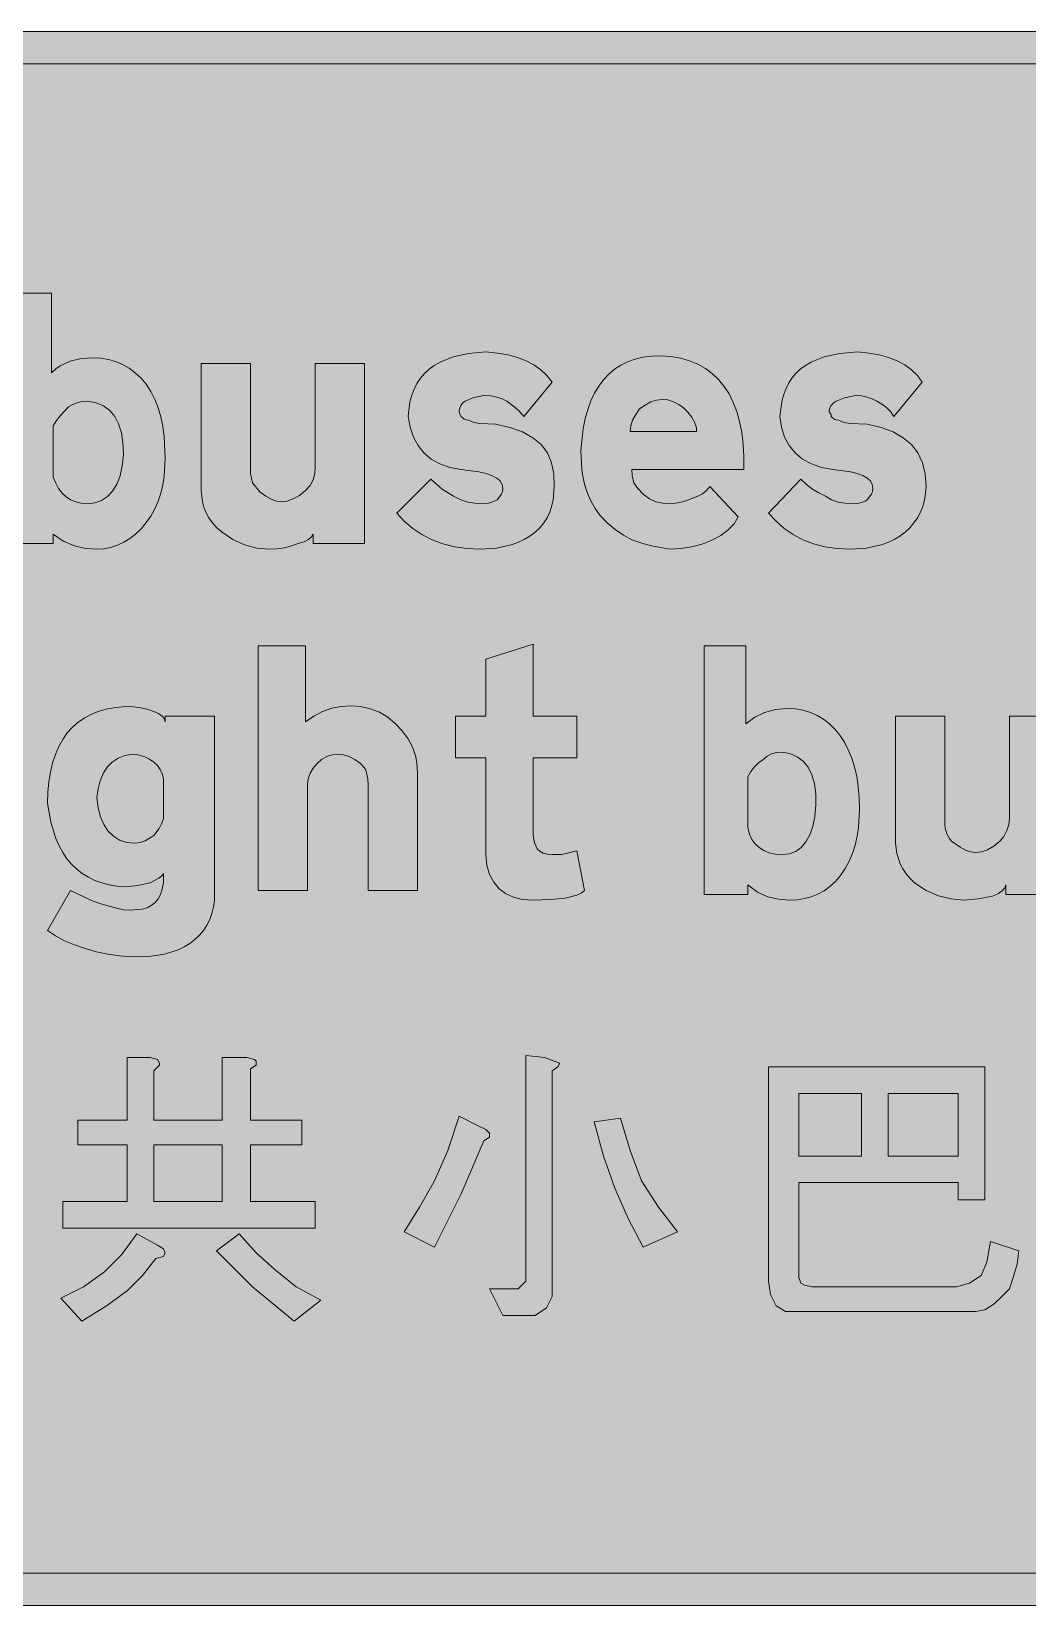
# Model space of a CAD drawing. Header units: metres. Extents: x 16 to 552, y 12 to 261.
# Drawn here: x 260.7 to 418.2, y 12.4 to 261.4 of the extents above; entities that cross this region are included whole.
import ezdxf

# ---------------------------------------------------------------- set-up
doc = ezdxf.new("R2010")
doc.units = ezdxf.units.M
doc.layers.add('FILL_BLACK_000000', color=7, linetype='Continuous', true_color=0x000000)
doc.layers.add('FILL_WHITE_FFFFFF', color=7, linetype='Continuous', true_color=0xffffff)

msp = doc.modelspace()

# ---------------------------------------------------------------- hatches: boundary and pattern name
at = {"layer": 'FILL_BLACK_000000', "true_color": 0x000000}
h = msp.add_hatch(color=7, dxfattribs=at)
h.dxf.hatch_style = 1
h.paths.add_polyline_path([(544.39, 261.19), (546.22, 260.65), (547.11, 260.23), (547.95, 259.71), (548.74, 259.09), (549.45, 258.36), (550.8, 256.73), (551.74, 255.02), (552.28, 253.26), (552.45, 251.46), (552.45, 22.26), (552.37, 20.46), (552.2, 19.56), (551.85, 18.66), (550.87, 16.9), (550.25, 16.09), (549.45, 15.36), (548.72, 14.56), (547.91, 13.93), (546.15, 12.96), (544.35, 12.55), (542.55, 12.36), (26.25, 12.36), (24.41, 12.53), (22.57, 13.07), (21.69, 13.49), (20.85, 14.01), (20.06, 14.63), (19.35, 15.36), (18.62, 16.07), (18, 16.86), (17.48, 17.7), (17.06, 18.58), (16.52, 20.42), (16.35, 22.26), (16.35, 251.46), (16.52, 253.26), (17.06, 255.02), (18, 256.73), (19.35, 258.36), (20.06, 259.09), (20.85, 259.71), (21.69, 260.23), (22.57, 260.65), (24.41, 261.19), (26.25, 261.36), (542.55, 261.36), (544.39, 261.19)])
h.paths.add_polyline_path([(24.45, 255.96), (23.55, 255.5), (22.65, 254.76), (22.04, 254.03), (21.56, 253.22), (21.26, 252.36), (21.15, 251.46), (21.15, 22.26), (21.34, 21.36), (21.75, 20.46), (21.85, 20.01), (22.09, 19.56), (22.65, 18.66), (23.55, 18.09), (24.45, 17.72), (25.35, 17.52), (26.25, 17.46), (542.55, 17.46), (543.45, 17.5), (544.35, 17.76), (546.15, 18.66), (546.76, 19.56), (547.24, 20.46), (547.54, 21.36), (547.65, 22.26), (547.65, 251.46), (547.54, 252.36), (547.24, 253.22), (546.76, 254.03), (546.15, 254.76), (545.25, 255.5), (544.35, 255.96), (543.45, 256.19), (542.55, 256.26), (26.25, 256.26), (25.35, 256.19), (24.45, 255.96)], flags=16)
h = msp.add_hatch(color=7, dxfattribs=at)
h.dxf.hatch_style = 1
h.paths.add_polyline_path([(267.49, 179.98), (265.78, 180.73), (264.95, 181.24), (264.15, 181.86), (264.15, 180.36), (257.25, 180.36), (257.25, 219.96), (263.85, 219.96), (263.85, 207.36), (264.54, 207.98), (265.26, 208.49), (266.81, 209.23), (268.53, 209.64), (270.45, 209.76), (271.67, 209.69), (272.86, 209.48), (274, 209.14), (275.1, 208.67), (276.14, 208.08), (277.12, 207.36), (278.02, 206.52), (278.85, 205.56), (279.58, 204.39), (280.2, 203.14), (280.72, 201.81), (281.14, 200.38), (281.45, 198.88), (281.68, 197.29), (281.85, 193.86), (281.68, 191), (281.45, 189.63), (281.14, 188.31), (280.72, 187.05), (280.2, 185.84), (279.58, 184.71), (278.85, 183.66), (278.03, 182.7), (277.17, 181.86), (276.25, 181.14), (275.29, 180.55), (274.28, 180.08), (273.24, 179.74), (272.16, 179.53), (271.05, 179.46), (269.25, 179.58), (267.49, 179.98)])
h.paths.add_polyline_path([(271.79, 187.16), (272.72, 187.78), (273.52, 188.65), (274.18, 189.75), (274.7, 191.09), (275.05, 192.66), (275.25, 194.46), (275.17, 196.27), (274.91, 197.88), (274.47, 199.28), (273.86, 200.46), (273.07, 201.42), (272.09, 202.14), (270.91, 202.62), (269.55, 202.86), (268.7, 202.8), (267.94, 202.63), (267.23, 202.35), (266.55, 201.96), (265.24, 200.57), (264.65, 199.81), (264.15, 198.96), (264.15, 190.86), (264.53, 189.9), (264.99, 189.06), (265.54, 188.34), (266.17, 187.75), (266.89, 187.28), (267.69, 186.94), (268.58, 186.73), (269.55, 186.66), (270.73, 186.79), (271.79, 187.16)], flags=16)
h = msp.add_hatch(color=7, dxfattribs=at)
h.dxf.hatch_style = 1
h.paths.add_polyline_path([(343.18, 187.22), (342.95, 186.24), (342.64, 185.31), (342.22, 184.44), (341.7, 183.62), (341.08, 182.86), (340.35, 182.16), (339.52, 181.53), (338.61, 180.98), (337.62, 180.51), (336.56, 180.13), (334.23, 179.63), (331.65, 179.46), (329.57, 179.56), (327.6, 179.84), (325.76, 180.31), (324.04, 180.96), (322.44, 181.77), (320.98, 182.75), (319.64, 183.88), (318.45, 185.16), (323.85, 190.56), (325.65, 188.98), (327.45, 187.86), (328.57, 187.29), (329.7, 186.92), (330.82, 186.72), (331.95, 186.66), (332.75, 186.71), (333.37, 186.85), (334.35, 187.26), (335.02, 188.16), (335.19, 188.61), (335.25, 189.06), (335.14, 189.69), (334.81, 190.25), (334.27, 190.72), (333.52, 191.12), (332.58, 191.45), (331.45, 191.72), (328.65, 192.06), (326.85, 192.4), (325.27, 192.95), (323.91, 193.72), (322.76, 194.68), (321.83, 195.85), (321.1, 197.21), (320.57, 198.75), (320.25, 200.46), (320.54, 202.78), (320.83, 203.83), (321.2, 204.8), (321.66, 205.69), (322.22, 206.51), (322.86, 207.25), (323.59, 207.92), (324.4, 208.52), (325.31, 209.04), (327.38, 209.87), (329.79, 210.41), (332.55, 210.66), (334.38, 210.49), (336.05, 210.21), (337.56, 209.8), (338.92, 209.27), (340.15, 208.62), (341.24, 207.83), (342.21, 206.92), (343.05, 205.86), (338.55, 200.46), (337.87, 201.26), (337.2, 201.88), (335.85, 202.86), (335.12, 203.25), (334.27, 203.53), (333.32, 203.7), (332.25, 203.76), (330.5, 203.43), (329.29, 202.9), (328.87, 202.57), (328.58, 202.2), (328.41, 201.8), (328.35, 201.36), (328.39, 200.91), (328.65, 200.46), (329.14, 200.05), (329.45, 199.91), (329.85, 199.86), (330.63, 199.51), (331.61, 199.33), (334.05, 199.26), (336.36, 198.72), (338.33, 198.01), (339.97, 197.1), (341.29, 196), (342.28, 194.68), (342.95, 193.14), (343.31, 191.37), (343.35, 189.36), (343.18, 187.22)])
h = msp.add_hatch(color=7, dxfattribs=at)
h.dxf.hatch_style = 1
h.paths.add_polyline_path([(355.69, 191.12), (355.95, 189.96), (356.59, 189.06), (357.45, 188.16), (358.4, 187.42), (359.44, 186.96), (360.53, 186.73), (361.65, 186.66), (362.55, 186.72), (363.45, 186.88), (364.35, 187.17), (365.25, 187.56), (366.09, 187.84), (366.82, 188.23), (367.44, 188.74), (367.95, 189.36), (372.45, 184.56), (371.83, 183.48), (370.89, 182.5), (369.69, 181.63), (368.29, 180.88), (366.73, 180.28), (365.07, 179.83), (363.36, 179.56), (361.65, 179.46), (358.76, 179.98), (357.22, 180.39), (355.65, 180.96), (354.3, 181.7), (352.99, 182.57), (351.73, 183.62), (350.55, 184.86), (349.82, 185.9), (349.2, 187), (348.68, 188.17), (348.26, 189.4), (347.95, 190.7), (347.72, 192.07), (347.55, 195.06), (347.94, 198.55), (348.27, 200.12), (348.67, 201.58), (349.17, 202.93), (349.74, 204.16), (350.4, 205.27), (351.15, 206.27), (351.98, 207.16), (352.89, 207.92), (353.89, 208.58), (354.97, 209.11), (356.14, 209.52), (357.39, 209.82), (358.73, 210), (360.15, 210.06), (361.78, 209.93), (363.31, 209.67), (364.74, 209.26), (366.05, 208.72), (367.26, 208.05), (368.36, 207.24), (369.35, 206.3), (370.24, 205.22), (371.01, 204.02), (371.68, 202.69), (372.23, 201.23), (372.68, 199.64), (373.01, 197.93), (373.24, 196.09), (373.35, 194.14), (373.35, 192.06), (355.65, 192.06), (355.69, 191.12)])
h.paths.add_polyline_path([(365.85, 198.66), (365.54, 199.54), (365.09, 200.38), (364.51, 201.14), (363.82, 201.81), (363.06, 202.37), (362.22, 202.79), (361.35, 203.07), (360.45, 203.16), (359.55, 203.05), (358.65, 202.75), (357.75, 202.27), (356.85, 201.66), (356.24, 200.76), (355.76, 199.86), (355.46, 198.96), (355.35, 198.06), (365.85, 198.06), (365.85, 198.66)], flags=16)
h = msp.add_hatch(color=7, dxfattribs=at)
h.dxf.hatch_style = 1
h.paths.add_polyline_path([(402.09, 188.26), (401.93, 187.22), (401.66, 186.24), (401.29, 185.31), (400.82, 184.44), (400.25, 183.62), (399.59, 182.86), (398.85, 182.16), (398.02, 181.53), (397.11, 180.98), (396.12, 180.51), (395.06, 180.13), (392.73, 179.63), (390.15, 179.46), (388.08, 179.56), (386.15, 179.84), (384.35, 180.31), (382.69, 180.96), (381.15, 181.77), (379.73, 182.75), (378.43, 183.88), (377.25, 185.16), (382.35, 190.56), (383.25, 189.72), (384.19, 188.98), (385.18, 188.37), (386.25, 187.86), (387.2, 187.29), (388.24, 186.92), (389.33, 186.72), (390.45, 186.66), (391.29, 186.71), (391.99, 186.85), (392.52, 187.04), (392.85, 187.26), (393.52, 188.16), (393.69, 188.61), (393.75, 189.06), (393.65, 189.69), (393.36, 190.25), (392.86, 190.72), (392.18, 191.12), (391.29, 191.45), (390.21, 191.72), (387.45, 192.06), (385.64, 192.4), (384.03, 192.95), (382.63, 193.72), (381.45, 194.68), (380.49, 195.85), (379.77, 197.21), (379.29, 198.75), (379.05, 200.46), (379.33, 202.78), (379.6, 203.83), (379.96, 204.8), (380.4, 205.69), (380.94, 206.51), (381.56, 207.25), (382.27, 207.92), (383.08, 208.52), (383.98, 209.04), (384.97, 209.49), (386.05, 209.87), (388.51, 210.41), (391.35, 210.66), (393.09, 210.49), (394.72, 210.21), (396.21, 209.8), (397.57, 209.27), (398.8, 208.62), (399.87, 207.83), (400.79, 206.92), (401.55, 205.86), (397.05, 200.46), (396.54, 201.26), (395.92, 201.88), (395.19, 202.4), (394.35, 202.86), (393.62, 203.25), (392.81, 203.53), (391.95, 203.7), (391.05, 203.76), (389.25, 203.43), (387.94, 202.9), (387.47, 202.57), (387.13, 202.2), (386.92, 201.8), (386.85, 201.36), (386.89, 201.06), (387.15, 200.76), (387.15, 200.46), (387.64, 200.05), (387.95, 199.91), (388.35, 199.86), (389.14, 199.51), (390.15, 199.33), (392.85, 199.26), (395.06, 198.72), (396.96, 198.01), (398.56, 197.1), (399.86, 196), (400.87, 194.68), (401.58, 193.14), (402.01, 191.37), (402.15, 189.36), (402.09, 188.26)])
h = msp.add_hatch(color=7, dxfattribs=at)
h.dxf.hatch_style = 1
h.paths.add_polyline_path([(313.35, 208.86), (313.35, 180.36), (305.25, 180.36), (305.25, 181.86), (304.96, 181.41), (304.5, 181), (303.82, 180.64), (302.85, 180.36), (301.85, 179.97), (300.71, 179.68), (299.52, 179.52), (298.35, 179.46), (296.33, 179.63), (294.37, 180.13), (292.53, 180.98), (290.85, 182.16), (290.02, 182.86), (289.32, 183.61), (288.75, 184.41), (288.3, 185.23), (287.96, 186.09), (287.73, 186.97), (287.55, 188.76), (287.55, 208.86), (295.35, 208.86), (295.35, 191.46), (295.65, 189.96), (296.85, 188.46), (297.75, 187.85), (298.61, 187.37), (299.42, 187.07), (300.15, 186.96), (301.1, 187.07), (302.1, 187.41), (303.1, 187.97), (304.05, 188.76), (304.79, 189.53), (305.25, 190.45), (305.48, 191.42), (305.55, 192.36), (305.55, 208.86), (313.35, 208.86)])
h = msp.add_hatch(color=7, dxfattribs=at)
h.dxf.hatch_style = 1
h.paths.add_polyline_path([(346.95, 153.06), (346.95, 146.46), (340.05, 146.46), (340.05, 134.16), (340.24, 133), (340.65, 132.06), (341.11, 131.67), (341.62, 131.38), (342.25, 131.22), (343.05, 131.16), (344.55, 131.16), (346.95, 131.76), (348.15, 125.46), (347.62, 125.05), (346.93, 124.72), (345.11, 124.26), (342.79, 124.03), (340.05, 123.96), (338.36, 124.07), (336.9, 124.41), (335.66, 124.97), (334.65, 125.76), (333.82, 126.77), (333.15, 128.01), (332.71, 129.47), (332.55, 131.16), (332.55, 146.46), (327.75, 146.46), (327.75, 153.06), (332.55, 153.06), (332.55, 162.06), (340.05, 164.46), (340.05, 153.06), (346.95, 153.06)])
h = msp.add_hatch(color=7, dxfattribs=at)
h.dxf.hatch_style = 1
h.paths.add_polyline_path([(305.34, 153.07), (306.72, 153.79), (308.17, 154.3), (309.67, 154.6), (311.2, 154.69), (312.74, 154.56), (314.26, 154.22), (315.75, 153.66), (317.04, 152.88), (318.22, 151.9), (319.29, 150.75), (320.25, 149.46), (320.99, 148.06), (321.45, 146.61), (321.68, 145.16), (321.75, 143.76), (321.75, 125.46), (313.95, 125.46), (313.95, 142.26), (313.91, 143.16), (313.65, 144.06), (313.55, 144.51), (313.31, 144.92), (312.75, 145.56), (311.85, 146.17), (310.95, 146.65), (310.05, 146.95), (309.15, 147.06), (308.25, 146.95), (307.39, 146.65), (306.58, 146.17), (305.85, 145.56), (305.24, 144.83), (304.76, 144.02), (304.46, 143.16), (304.35, 142.26), (304.35, 125.46), (296.55, 125.46), (296.55, 164.16), (304.05, 164.16), (304.05, 152.16), (305.34, 153.07)])
h = msp.add_hatch(color=7, dxfattribs=at)
h.dxf.hatch_style = 1
h.paths.add_polyline_path([(377.14, 124.48), (375.53, 125.23), (373.95, 126.36), (373.95, 124.86), (367.05, 124.86), (367.05, 164.16), (373.65, 164.16), (373.65, 151.86), (375.06, 152.87), (376.61, 153.62), (378.33, 154.1), (380.25, 154.26), (381.52, 154.19), (382.72, 153.98), (383.86, 153.64), (384.94, 153.17), (385.95, 152.57), (386.89, 151.84), (387.75, 150.99), (388.54, 150.02), (389.24, 148.94), (389.86, 147.74), (390.4, 146.43), (390.84, 145.02), (391.19, 143.5), (391.44, 141.89), (391.6, 140.17), (391.65, 138.36), (391.48, 135.45), (391.25, 134.04), (390.94, 132.66), (390.52, 131.34), (390, 130.09), (389.38, 128.93), (388.65, 127.86), (387.83, 126.92), (386.96, 126.11), (386.03, 125.44), (385.05, 124.9), (384.01, 124.48), (382.91, 124.19), (381.76, 124.02), (380.55, 123.96), (378.8, 124.08), (377.14, 124.48)])
h.paths.add_polyline_path([(381.54, 131.66), (382.43, 132.28), (383.17, 133.15), (383.78, 134.25), (384.24, 135.59), (384.57, 137.16), (384.75, 138.96), (384.75, 140.77), (384.54, 142.38), (384.12, 143.78), (383.51, 144.96), (382.72, 145.92), (381.75, 146.64), (380.63, 147.12), (379.35, 147.36), (378.5, 147.3), (377.74, 147.1), (377.03, 146.73), (376.35, 146.16), (375.68, 145.65), (375.04, 145.03), (374.45, 144.3), (373.95, 143.46), (373.95, 135.36), (374.23, 134.4), (374.62, 133.56), (375.13, 132.84), (375.75, 132.25), (376.48, 131.78), (377.32, 131.44), (378.28, 131.23), (379.35, 131.16), (380.52, 131.29), (381.54, 131.66)], flags=16)
h = msp.add_hatch(color=7, dxfattribs=at)
h.dxf.hatch_style = 1
h.paths.add_polyline_path([(289.23, 121.84), (288.88, 120.88), (288.43, 119.98), (287.89, 119.15), (287.27, 118.4), (286.55, 117.71), (285.75, 117.1), (284.86, 116.56), (283.9, 116.09), (281.72, 115.4), (279.23, 115.01), (276.45, 114.96), (274.63, 115.13), (272.78, 115.41), (270.96, 115.79), (269.17, 116.27), (267.48, 116.86), (265.9, 117.53), (264.48, 118.3), (263.25, 119.16), (266.85, 125.46), (270.07, 123.92), (271.49, 123.39), (272.85, 123.06), (274.14, 122.67), (275.32, 122.42), (276.39, 122.34), (277.35, 122.46), (278.21, 122.53), (278.98, 122.74), (279.65, 123.08), (280.24, 123.55), (280.72, 124.14), (281.1, 124.86), (281.38, 125.7), (281.55, 126.66), (281.55, 128.16), (281.26, 127.76), (280.84, 127.41), (279.45, 126.66), (277.5, 126.25), (275.55, 126.06), (274.24, 126.17), (272.99, 126.37), (271.82, 126.67), (270.72, 127.07), (269.69, 127.56), (268.73, 128.15), (267.85, 128.84), (267.04, 129.62), (266.3, 130.5), (265.64, 131.47), (265.05, 132.54), (264.54, 133.7), (263.74, 136.29), (263.25, 139.26), (263.3, 141.01), (263.45, 142.66), (263.69, 144.21), (264.03, 145.66), (264.47, 147), (265.01, 148.24), (265.64, 149.37), (266.36, 150.4), (267.18, 151.31), (268.1, 152.12), (269.11, 152.81), (270.21, 153.39), (271.41, 153.86), (272.7, 154.21), (274.08, 154.44), (275.55, 154.56), (276.85, 154.51), (278.05, 154.35), (279.13, 154.12), (280.05, 153.81), (280.81, 153.45), (281.37, 153.04), (281.73, 152.61), (281.85, 152.16), (281.85, 153.06), (289.65, 153.06), (289.65, 123.96), (289.49, 122.87), (289.23, 121.84)])
h.paths.add_polyline_path([(281.05, 144.61), (280.61, 145.24), (280.05, 145.78), (279.38, 146.25), (278.6, 146.62), (277.72, 146.89), (276.75, 147.06), (275.48, 146.84), (274.38, 146.4), (273.44, 145.77), (272.66, 144.96), (272.04, 143.98), (271.56, 142.84), (271.23, 141.56), (271.05, 140.16), (271.25, 138.56), (271.61, 137.14), (272.13, 135.9), (272.81, 134.87), (273.65, 134.05), (274.64, 133.45), (275.77, 133.08), (277.05, 132.96), (277.9, 133.06), (278.66, 133.33), (280.05, 134.16), (280.91, 135.28), (281.27, 136.02), (281.55, 136.86), (281.55, 143.16), (281.37, 143.92), (281.05, 144.61)], flags=16)
h = msp.add_hatch(color=7, dxfattribs=at)
h.dxf.hatch_style = 1
h.paths.add_polyline_path([(423.15, 153.06), (423.15, 124.86), (414.75, 124.86), (414.75, 126.36), (414.63, 125.91), (414.26, 125.46), (413.61, 125.01), (412.65, 124.56), (410.4, 124.15), (408.15, 123.96), (406.13, 124.13), (404.14, 124.63), (402.2, 125.48), (400.35, 126.66), (399.62, 127.36), (399, 128.11), (398.48, 128.89), (398.06, 129.7), (397.52, 131.34), (397.35, 132.96), (397.35, 153.06), (405.15, 153.06), (405.15, 135.96), (405.19, 135.32), (405.45, 134.46), (405.94, 133.6), (406.25, 133.24), (406.65, 132.96), (407.55, 132.35), (408.41, 131.87), (409.22, 131.57), (409.95, 131.46), (410.9, 131.57), (411.9, 131.91), (412.9, 132.47), (413.85, 133.26), (414.46, 134.03), (414.94, 134.95), (415.24, 135.92), (415.35, 136.86), (415.35, 153.06), (423.15, 153.06)])
h = msp.add_hatch(color=7, dxfattribs=at)
h.dxf.hatch_style = 1
h.paths.add_polyline_path([(275.85, 89.16), (275.85, 99.06), (279.45, 99.06), (280.65, 98.76), (280.95, 98.16), (280.95, 97.86), (280.05, 96.96), (280.05, 89.16), (290.85, 89.16), (290.85, 99.06), (294.75, 99.06), (295.95, 98.76), (296.25, 98.46), (296.25, 97.86), (295.35, 97.26), (295.35, 89.16), (303.45, 89.16), (303.45, 85.26), (295.35, 85.26), (295.35, 76.26), (305.55, 76.26), (305.55, 72.06), (265.65, 72.06), (265.65, 76.26), (275.85, 76.26), (275.85, 85.26), (268.05, 85.26), (268.05, 89.16), (275.85, 89.16)])
h.paths.add_polyline_path([(290.85, 85.26), (280.05, 85.26), (280.05, 76.26), (290.85, 76.26), (290.85, 85.26)], flags=16)
h = msp.add_hatch(color=7, dxfattribs=at)
h.dxf.hatch_style = 1
h.paths.add_polyline_path([(343.35, 98.46), (344.25, 98.16), (343.95, 97.56), (343.05, 96.96), (343.05, 63.96), (343.05, 61.26), (342.15, 59.46), (340.35, 58.26), (337.95, 58.26), (335.25, 58.26), (333.15, 62.46), (336.45, 62.46), (337.65, 62.46), (338.25, 63.06), (338.85, 63.66), (338.85, 64.86), (338.85, 99.36), (341.85, 99.06), (343.35, 98.46)])
h = msp.add_hatch(color=7, dxfattribs=at)
h.dxf.hatch_style = 1
h.paths.add_polyline_path([(407.25, 76.56), (407.25, 79.26), (382.05, 79.26), (382.05, 65.16), (382.05, 64.26), (382.35, 63.36), (382.95, 63.06), (384.15, 62.76), (406.95, 62.76), (409.05, 63.36), (410.85, 64.56), (411.75, 66.66), (412.35, 69.96), (416.85, 68.46), (416.55, 66.36), (415.95, 64.26), (415.35, 62.46), (414.15, 61.26), (412.95, 60.06), (411.45, 59.16), (409.95, 58.86), (407.85, 58.86), (382.35, 58.86), (379.95, 58.86), (378.45, 59.76), (377.55, 61.56), (377.25, 63.66), (377.25, 97.56), (411.45, 97.56), (411.45, 76.56), (407.25, 76.56)])
h.paths.add_polyline_path([(382.05, 93.36), (382.05, 83.46), (391.95, 83.46), (391.95, 93.36), (382.05, 93.36)], flags=16)
h.paths.add_polyline_path([(407.25, 93.36), (396.15, 93.36), (396.15, 83.46), (407.25, 83.46), (407.25, 93.36)], flags=16)
h = msp.add_hatch(color=7, dxfattribs=at)
h.dxf.hatch_style = 1
h.paths.add_polyline_path([(322.05, 75.36), (324.45, 79.56), (326.55, 84.36), (328.35, 89.76), (331.35, 88.26), (332.55, 87.66), (333.15, 87.06), (333.15, 86.46), (332.25, 85.86), (328.65, 77.46), (324.45, 69.06), (319.65, 71.46), (322.05, 75.36)])
h = msp.add_hatch(color=7, dxfattribs=at)
h.dxf.hatch_style = 1
h.paths.add_polyline_path([(355.05, 73.56), (352.95, 78.36), (351.15, 83.46), (349.65, 88.86), (353.85, 89.46), (355.35, 84.36), (357.15, 79.56), (359.85, 75.36), (362.85, 71.46), (357.45, 69.06), (355.05, 73.56)])
h = msp.add_hatch(color=7, dxfattribs=at)
h.dxf.hatch_style = 1
h.paths.add_polyline_path([(268.95, 62.76), (272.25, 65.16), (274.95, 67.86), (277.35, 71.16), (280.65, 69.36), (281.55, 68.76), (281.85, 68.16), (281.55, 67.56), (280.35, 67.26), (278.25, 64.56), (275.85, 62.16), (272.55, 59.76), (268.65, 57.36), (265.35, 60.96), (268.95, 62.76)])
h = msp.add_hatch(color=7, dxfattribs=at)
h.dxf.hatch_style = 1
h.paths.add_polyline_path([(296.25, 68.16), (299.25, 65.46), (302.55, 62.76), (306.45, 60.66), (302.25, 57.36), (295.65, 62.76), (289.95, 68.46), (293.55, 71.16), (296.25, 68.16)])
at = {"layer": 'FILL_WHITE_FFFFFF', "true_color": 0xffffff}
h = msp.add_hatch(color=7, dxfattribs=at)
h.dxf.hatch_style = 1
h.paths.add_polyline_path([(542.55, 256.26), (543.45, 256.19), (544.35, 255.96), (545.25, 255.5), (546.15, 254.76), (546.76, 254.03), (547.24, 253.22), (547.54, 252.36), (547.65, 251.46), (547.65, 22.26), (547.46, 21.36), (547.05, 20.46), (546.95, 20.01), (546.71, 19.56), (546.15, 18.66), (544.35, 17.76), (543.45, 17.5), (542.55, 17.46), (26.25, 17.46), (25.35, 17.52), (24.45, 17.72), (23.55, 18.09), (22.65, 18.66), (22.04, 19.56), (21.56, 20.46), (21.26, 21.36), (21.15, 22.26), (21.15, 251.46), (21.26, 252.36), (21.56, 253.22), (22.04, 254.03), (22.65, 254.76), (23.55, 255.5), (24.45, 255.96), (25.35, 256.19), (26.25, 256.26), (542.55, 256.26)])

# ---------------------------------------------------------------- linework, layer by layer
at = {"layer": 'FILL_BLACK_000000', "lineweight": 0, "true_color": 0x000000}
for points in [[(26.25, 261.36), (542.55, 261.36)], [(26.25, 17.46), (542.55, 17.46), (543.45, 17.5), (544.35, 17.76), (546.15, 18.66), (546.76, 19.56), (547.24, 20.46), (547.54, 21.36), (547.65, 22.26), (547.65, 251.46), (547.54, 252.36), (547.24, 253.22), (546.76, 254.03), (546.15, 254.76), (545.25, 255.5), (544.35, 255.96), (543.45, 256.19), (542.55, 256.26), (26.25, 256.26)], [(257.25, 219.96), (263.85, 219.96), (263.85, 207.36), (264.54, 207.98), (265.26, 208.49), (266.81, 209.23), (268.53, 209.64), (270.45, 209.76), (271.67, 209.69), (272.86, 209.48), (274, 209.14), (275.1, 208.67), (276.14, 208.08), (277.12, 207.36), (278.02, 206.52), (278.85, 205.56), (279.58, 204.39), (280.2, 203.14), (280.72, 201.81), (281.14, 200.38), (281.45, 198.88), (281.68, 197.29), (281.85, 193.86), (281.68, 191), (281.45, 189.63), (281.14, 188.31), (280.72, 187.05), (280.2, 185.84), (279.58, 184.71), (278.85, 183.66), (278.03, 182.7), (277.17, 181.86), (276.25, 181.14), (275.29, 180.55), (274.28, 180.08), (273.24, 179.74), (272.16, 179.53), (271.05, 179.46), (269.25, 179.58), (267.49, 179.98), (265.78, 180.73), (264.95, 181.24), (264.15, 181.86), (264.15, 180.36), (257.25, 180.36)], [(423.15, 124.86), (414.75, 124.86), (414.75, 126.36), (414.63, 125.91), (414.26, 125.46), (413.61, 125.01), (412.65, 124.56), (410.4, 124.15), (408.15, 123.96), (406.13, 124.13), (404.14, 124.63), (402.2, 125.48), (400.35, 126.66), (399.62, 127.36), (399, 128.11), (398.48, 128.89), (398.06, 129.7), (397.52, 131.34), (397.35, 132.96), (397.35, 153.06), (405.15, 153.06), (405.15, 135.96), (405.19, 135.32), (405.45, 134.46), (405.94, 133.6), (406.25, 133.24), (406.65, 132.96), (407.55, 132.35), (408.41, 131.87), (409.22, 131.57), (409.95, 131.46), (410.9, 131.57), (411.9, 131.91), (412.9, 132.47), (413.85, 133.26), (414.46, 134.03), (414.94, 134.95), (415.24, 135.92), (415.35, 136.86), (415.35, 153.06), (423.15, 153.06)], [(542.55, 12.36), (26.25, 12.36)]]:
    msp.add_lwpolyline(points, dxfattribs=at)
for points in [[(343.18, 187.22), (342.95, 186.24), (342.64, 185.31), (342.22, 184.44), (341.7, 183.62), (341.08, 182.86), (340.35, 182.16), (339.52, 181.53), (338.61, 180.98), (337.62, 180.51), (336.56, 180.13), (334.23, 179.63), (331.65, 179.46), (329.57, 179.56), (327.6, 179.84), (325.76, 180.31), (324.04, 180.96), (322.44, 181.77), (320.98, 182.75), (319.64, 183.88), (318.45, 185.16), (323.85, 190.56), (325.65, 188.98), (327.45, 187.86), (328.57, 187.29), (329.7, 186.92), (330.82, 186.72), (331.95, 186.66), (332.75, 186.71), (333.37, 186.85), (334.35, 187.26), (335.02, 188.16), (335.19, 188.61), (335.25, 189.06), (335.14, 189.69), (334.81, 190.25), (334.27, 190.72), (333.52, 191.12), (332.58, 191.45), (331.45, 191.72), (328.65, 192.06), (326.85, 192.4), (325.27, 192.95), (323.91, 193.72), (322.76, 194.68), (321.83, 195.85), (321.1, 197.21), (320.57, 198.75), (320.25, 200.46), (320.54, 202.78), (320.83, 203.83), (321.2, 204.8), (321.66, 205.69), (322.22, 206.51), (322.86, 207.25), (323.59, 207.92), (324.4, 208.52), (325.31, 209.04), (327.38, 209.87), (329.79, 210.41), (332.55, 210.66), (334.38, 210.49), (336.05, 210.21), (337.56, 209.8), (338.92, 209.27), (340.15, 208.62), (341.24, 207.83), (342.21, 206.92), (343.05, 205.86), (338.55, 200.46), (337.87, 201.26), (337.2, 201.88), (335.85, 202.86), (335.12, 203.25), (334.27, 203.53), (333.32, 203.7), (332.25, 203.76), (330.5, 203.43), (329.29, 202.9), (328.87, 202.57), (328.58, 202.2), (328.41, 201.8), (328.35, 201.36), (328.39, 200.91), (328.65, 200.46), (329.14, 200.05), (329.45, 199.91), (329.85, 199.86), (330.63, 199.51), (331.61, 199.33), (334.05, 199.26), (336.36, 198.72), (338.33, 198.01), (339.97, 197.1), (341.29, 196), (342.28, 194.68), (342.95, 193.14), (343.31, 191.37), (343.35, 189.36)], [(355.69, 191.12), (355.95, 189.96), (356.59, 189.06), (357.45, 188.16), (358.4, 187.42), (359.44, 186.96), (360.53, 186.73), (361.65, 186.66), (362.55, 186.72), (363.45, 186.88), (364.35, 187.17), (365.25, 187.56), (366.09, 187.84), (366.82, 188.23), (367.44, 188.74), (367.95, 189.36), (372.45, 184.56), (371.83, 183.48), (370.89, 182.5), (369.69, 181.63), (368.29, 180.88), (366.73, 180.28), (365.07, 179.83), (363.36, 179.56), (361.65, 179.46), (358.76, 179.98), (357.22, 180.39), (355.65, 180.96), (354.3, 181.7), (352.99, 182.57), (351.73, 183.62), (350.55, 184.86), (349.82, 185.9), (349.2, 187), (348.68, 188.17), (348.26, 189.4), (347.95, 190.7), (347.72, 192.07), (347.55, 195.06), (347.94, 198.55), (348.27, 200.12), (348.67, 201.58), (349.17, 202.93), (349.74, 204.16), (350.4, 205.27), (351.15, 206.27), (351.98, 207.16), (352.89, 207.92), (353.89, 208.58), (354.97, 209.11), (356.14, 209.52), (357.39, 209.82), (358.73, 210), (360.15, 210.06), (361.78, 209.93), (363.31, 209.67), (364.74, 209.26), (366.05, 208.72), (367.26, 208.05), (368.36, 207.24), (369.35, 206.3), (370.24, 205.22), (371.01, 204.02), (371.68, 202.69), (372.23, 201.23), (372.68, 199.64), (373.01, 197.93), (373.24, 196.09), (373.35, 194.14), (373.35, 192.06), (355.65, 192.06)], [(402.09, 188.26), (401.93, 187.22), (401.66, 186.24), (401.29, 185.31), (400.82, 184.44), (400.25, 183.62), (399.59, 182.86), (398.85, 182.16), (398.02, 181.53), (397.11, 180.98), (396.12, 180.51), (395.06, 180.13), (392.73, 179.63), (390.15, 179.46), (388.08, 179.56), (386.15, 179.84), (384.35, 180.31), (382.69, 180.96), (381.15, 181.77), (379.73, 182.75), (378.43, 183.88), (377.25, 185.16), (382.35, 190.56), (383.25, 189.72), (384.19, 188.98), (385.18, 188.37), (386.25, 187.86), (387.2, 187.29), (388.24, 186.92), (389.33, 186.72), (390.45, 186.66), (391.29, 186.71), (391.99, 186.85), (392.52, 187.04), (392.85, 187.26), (393.52, 188.16), (393.69, 188.61), (393.75, 189.06), (393.65, 189.69), (393.36, 190.25), (392.86, 190.72), (392.18, 191.12), (391.29, 191.45), (390.21, 191.72), (387.45, 192.06), (385.64, 192.4), (384.03, 192.95), (382.63, 193.72), (381.45, 194.68), (380.49, 195.85), (379.77, 197.21), (379.29, 198.75), (379.05, 200.46), (379.33, 202.78), (379.6, 203.83), (379.96, 204.8), (380.4, 205.69), (380.94, 206.51), (381.56, 207.25), (382.27, 207.92), (383.08, 208.52), (383.98, 209.04), (384.97, 209.49), (386.05, 209.87), (388.51, 210.41), (391.35, 210.66), (393.09, 210.49), (394.72, 210.21), (396.21, 209.8), (397.57, 209.27), (398.8, 208.62), (399.87, 207.83), (400.79, 206.92), (401.55, 205.86), (397.05, 200.46), (396.54, 201.26), (395.92, 201.88), (395.19, 202.4), (394.35, 202.86), (393.62, 203.25), (392.81, 203.53), (391.95, 203.7), (391.05, 203.76), (389.25, 203.43), (387.94, 202.9), (387.47, 202.57), (387.13, 202.2), (386.92, 201.8), (386.85, 201.36), (386.89, 201.06), (387.15, 200.76), (387.15, 200.46), (387.64, 200.05), (387.95, 199.91), (388.35, 199.86), (389.14, 199.51), (390.15, 199.33), (392.85, 199.26), (395.06, 198.72), (396.96, 198.01), (398.56, 197.1), (399.86, 196), (400.87, 194.68), (401.58, 193.14), (402.01, 191.37), (402.15, 189.36)], [(313.35, 208.86), (313.35, 180.36), (305.25, 180.36), (305.25, 181.86), (304.96, 181.41), (304.5, 181), (303.82, 180.64), (302.85, 180.36), (301.85, 179.97), (300.71, 179.68), (299.52, 179.52), (298.35, 179.46), (296.33, 179.63), (294.37, 180.13), (292.53, 180.98), (290.85, 182.16), (290.02, 182.86), (289.32, 183.61), (288.75, 184.41), (288.3, 185.23), (287.96, 186.09), (287.73, 186.97), (287.55, 188.76), (287.55, 208.86), (295.35, 208.86), (295.35, 191.46), (295.65, 189.96), (296.85, 188.46), (297.75, 187.85), (298.61, 187.37), (299.42, 187.07), (300.15, 186.96), (301.1, 187.07), (302.1, 187.41), (303.1, 187.97), (304.05, 188.76), (304.79, 189.53), (305.25, 190.45), (305.48, 191.42), (305.55, 192.36), (305.55, 208.86)], [(271.79, 187.16), (272.72, 187.78), (273.52, 188.65), (274.18, 189.75), (274.7, 191.09), (275.05, 192.66), (275.25, 194.46), (275.17, 196.27), (274.91, 197.88), (274.47, 199.28), (273.86, 200.46), (273.07, 201.42), (272.09, 202.14), (270.91, 202.62), (269.55, 202.86), (268.7, 202.8), (267.94, 202.63), (267.23, 202.35), (266.55, 201.96), (265.24, 200.57), (264.65, 199.81), (264.15, 198.96), (264.15, 190.86), (264.53, 189.9), (264.99, 189.06), (265.54, 188.34), (266.17, 187.75), (266.89, 187.28), (267.69, 186.94), (268.58, 186.73), (269.55, 186.66), (270.73, 186.79)], [(365.85, 198.66), (365.54, 199.54), (365.09, 200.38), (364.51, 201.14), (363.82, 201.81), (363.06, 202.37), (362.22, 202.79), (361.35, 203.07), (360.45, 203.16), (359.55, 203.05), (358.65, 202.75), (357.75, 202.27), (356.85, 201.66), (356.24, 200.76), (355.76, 199.86), (355.46, 198.96), (355.35, 198.06), (365.85, 198.06)], [(346.95, 153.06), (346.95, 146.46), (340.05, 146.46), (340.05, 134.16), (340.24, 133), (340.65, 132.06), (341.11, 131.67), (341.62, 131.38), (342.25, 131.22), (343.05, 131.16), (344.55, 131.16), (346.95, 131.76), (348.15, 125.46), (347.62, 125.05), (346.93, 124.72), (345.11, 124.26), (342.79, 124.03), (340.05, 123.96), (338.36, 124.07), (336.9, 124.41), (335.66, 124.97), (334.65, 125.76), (333.82, 126.77), (333.15, 128.01), (332.71, 129.47), (332.55, 131.16), (332.55, 146.46), (327.75, 146.46), (327.75, 153.06), (332.55, 153.06), (332.55, 162.06), (340.05, 164.46), (340.05, 153.06)], [(305.34, 153.07), (306.72, 153.79), (308.17, 154.3), (309.67, 154.6), (311.2, 154.69), (312.74, 154.56), (314.26, 154.22), (315.75, 153.66), (317.04, 152.88), (318.22, 151.9), (319.29, 150.75), (320.25, 149.46), (320.99, 148.06), (321.45, 146.61), (321.68, 145.16), (321.75, 143.76), (321.75, 125.46), (313.95, 125.46), (313.95, 142.26), (313.91, 143.16), (313.65, 144.06), (313.55, 144.51), (313.31, 144.92), (312.75, 145.56), (311.85, 146.17), (310.95, 146.65), (310.05, 146.95), (309.15, 147.06), (308.25, 146.95), (307.39, 146.65), (306.58, 146.17), (305.85, 145.56), (305.24, 144.83), (304.76, 144.02), (304.46, 143.16), (304.35, 142.26), (304.35, 125.46), (296.55, 125.46), (296.55, 164.16), (304.05, 164.16), (304.05, 152.16)], [(377.14, 124.48), (375.53, 125.23), (373.95, 126.36), (373.95, 124.86), (367.05, 124.86), (367.05, 164.16), (373.65, 164.16), (373.65, 151.86), (375.06, 152.87), (376.61, 153.62), (378.33, 154.1), (380.25, 154.26), (381.52, 154.19), (382.72, 153.98), (383.86, 153.64), (384.94, 153.17), (385.95, 152.57), (386.89, 151.84), (387.75, 150.99), (388.54, 150.02), (389.24, 148.94), (389.86, 147.74), (390.4, 146.43), (390.84, 145.02), (391.19, 143.5), (391.44, 141.89), (391.6, 140.17), (391.65, 138.36), (391.48, 135.45), (391.25, 134.04), (390.94, 132.66), (390.52, 131.34), (390, 130.09), (389.38, 128.93), (388.65, 127.86), (387.83, 126.92), (386.96, 126.11), (386.03, 125.44), (385.05, 124.9), (384.01, 124.48), (382.91, 124.19), (381.76, 124.02), (380.55, 123.96), (378.8, 124.08)], [(289.23, 121.84), (288.88, 120.88), (288.43, 119.98), (287.89, 119.15), (287.27, 118.4), (286.55, 117.71), (285.75, 117.1), (284.86, 116.56), (283.9, 116.09), (281.72, 115.4), (279.23, 115.01), (276.45, 114.96), (274.63, 115.13), (272.78, 115.41), (270.96, 115.79), (269.17, 116.27), (267.48, 116.86), (265.9, 117.53), (264.48, 118.3), (263.25, 119.16), (266.85, 125.46), (270.07, 123.92), (271.49, 123.39), (272.85, 123.06), (274.14, 122.67), (275.32, 122.42), (276.39, 122.34), (277.35, 122.46), (278.21, 122.53), (278.98, 122.74), (279.65, 123.08), (280.24, 123.55), (280.72, 124.14), (281.1, 124.86), (281.38, 125.7), (281.55, 126.66), (281.55, 128.16), (281.26, 127.76), (280.84, 127.41), (279.45, 126.66), (277.5, 126.25), (275.55, 126.06), (274.24, 126.17), (272.99, 126.37), (271.82, 126.67), (270.72, 127.07), (269.69, 127.56), (268.73, 128.15), (267.85, 128.84), (267.04, 129.62), (266.3, 130.5), (265.64, 131.47), (265.05, 132.54), (264.54, 133.7), (263.74, 136.29), (263.25, 139.26), (263.3, 141.01), (263.45, 142.66), (263.69, 144.21), (264.03, 145.66), (264.47, 147), (265.01, 148.24), (265.64, 149.37), (266.36, 150.4), (267.18, 151.31), (268.1, 152.12), (269.11, 152.81), (270.21, 153.39), (271.41, 153.86), (272.7, 154.21), (274.08, 154.44), (275.55, 154.56), (276.85, 154.51), (278.05, 154.35), (279.13, 154.12), (280.05, 153.81), (280.81, 153.45), (281.37, 153.04), (281.73, 152.61), (281.85, 152.16), (281.85, 153.06), (289.65, 153.06), (289.65, 123.96), (289.49, 122.87)], [(281.05, 144.61), (280.61, 145.24), (280.05, 145.78), (279.38, 146.25), (278.6, 146.62), (277.72, 146.89), (276.75, 147.06), (275.48, 146.84), (274.38, 146.4), (273.44, 145.77), (272.66, 144.96), (272.04, 143.98), (271.56, 142.84), (271.23, 141.56), (271.05, 140.16), (271.25, 138.56), (271.61, 137.14), (272.13, 135.9), (272.81, 134.87), (273.65, 134.05), (274.64, 133.45), (275.77, 133.08), (277.05, 132.96), (277.9, 133.06), (278.66, 133.33), (280.05, 134.16), (280.91, 135.28), (281.27, 136.02), (281.55, 136.86), (281.55, 143.16), (281.37, 143.92)], [(381.54, 131.66), (382.43, 132.28), (383.17, 133.15), (383.78, 134.25), (384.24, 135.59), (384.57, 137.16), (384.75, 138.96), (384.75, 140.77), (384.54, 142.38), (384.12, 143.78), (383.51, 144.96), (382.72, 145.92), (381.75, 146.64), (380.63, 147.12), (379.35, 147.36), (378.5, 147.3), (377.74, 147.1), (377.03, 146.73), (376.35, 146.16), (375.68, 145.65), (375.04, 145.03), (374.45, 144.3), (373.95, 143.46), (373.95, 135.36), (374.23, 134.4), (374.62, 133.56), (375.13, 132.84), (375.75, 132.25), (376.48, 131.78), (377.32, 131.44), (378.28, 131.23), (379.35, 131.16), (380.52, 131.29)], [(275.85, 89.16), (275.85, 99.06), (279.45, 99.06), (280.65, 98.76), (280.95, 98.16), (280.95, 97.86), (280.05, 96.96), (280.05, 89.16), (290.85, 89.16), (290.85, 99.06), (294.75, 99.06), (295.95, 98.76), (296.25, 98.46), (296.25, 97.86), (295.35, 97.26), (295.35, 89.16), (303.45, 89.16), (303.45, 85.26), (295.35, 85.26), (295.35, 76.26), (305.55, 76.26), (305.55, 72.06), (265.65, 72.06), (265.65, 76.26), (275.85, 76.26), (275.85, 85.26), (268.05, 85.26), (268.05, 89.16)], [(343.35, 98.46), (344.25, 98.16), (343.95, 97.56), (343.05, 96.96), (343.05, 63.96), (343.05, 61.26), (342.15, 59.46), (340.35, 58.26), (337.95, 58.26), (335.25, 58.26), (333.15, 62.46), (336.45, 62.46), (337.65, 62.46), (338.25, 63.06), (338.85, 63.66), (338.85, 64.86), (338.85, 99.36), (341.85, 99.06)], [(407.25, 76.56), (407.25, 79.26), (382.05, 79.26), (382.05, 65.16), (382.05, 64.26), (382.35, 63.36), (382.95, 63.06), (384.15, 62.76), (406.95, 62.76), (409.05, 63.36), (410.85, 64.56), (411.75, 66.66), (412.35, 69.96), (416.85, 68.46), (416.55, 66.36), (415.95, 64.26), (415.35, 62.46), (414.15, 61.26), (412.95, 60.06), (411.45, 59.16), (409.95, 58.86), (407.85, 58.86), (382.35, 58.86), (379.95, 58.86), (378.45, 59.76), (377.55, 61.56), (377.25, 63.66), (377.25, 97.56), (411.45, 97.56), (411.45, 76.56)], [(382.05, 93.36), (382.05, 83.46), (391.95, 83.46), (391.95, 93.36)], [(407.25, 93.36), (396.15, 93.36), (396.15, 83.46), (407.25, 83.46)], [(322.05, 75.36), (324.45, 79.56), (326.55, 84.36), (328.35, 89.76), (331.35, 88.26), (332.55, 87.66), (333.15, 87.06), (333.15, 86.46), (332.25, 85.86), (328.65, 77.46), (324.45, 69.06), (319.65, 71.46)], [(355.05, 73.56), (352.95, 78.36), (351.15, 83.46), (349.65, 88.86), (353.85, 89.46), (355.35, 84.36), (357.15, 79.56), (359.85, 75.36), (362.85, 71.46), (357.45, 69.06)], [(290.85, 85.26), (280.05, 85.26), (280.05, 76.26), (290.85, 76.26)], [(268.95, 62.76), (272.25, 65.16), (274.95, 67.86), (277.35, 71.16), (280.65, 69.36), (281.55, 68.76), (281.85, 68.16), (281.55, 67.56), (280.35, 67.26), (278.25, 64.56), (275.85, 62.16), (272.55, 59.76), (268.65, 57.36), (265.35, 60.96)], [(296.25, 68.16), (299.25, 65.46), (302.55, 62.76), (306.45, 60.66), (302.25, 57.36), (295.65, 62.76), (289.95, 68.46), (293.55, 71.16)]]:
    msp.add_lwpolyline(points, close=True, dxfattribs=at)
at = {"layer": 'FILL_WHITE_FFFFFF', "lineweight": 0, "true_color": 0xffffff}
msp.add_lwpolyline([(26.25, 256.26), (542.55, 256.26), (543.45, 256.19), (544.35, 255.96), (545.25, 255.5), (546.15, 254.76), (546.76, 254.03), (547.24, 253.22), (547.54, 252.36), (547.65, 251.46), (547.65, 22.26), (547.46, 21.36), (547.05, 20.46), (546.95, 20.01), (546.71, 19.56), (546.15, 18.66), (544.35, 17.76), (543.45, 17.5), (542.55, 17.46), (26.25, 17.46)], dxfattribs=at)

doc.saveas('drawing.dxf')
